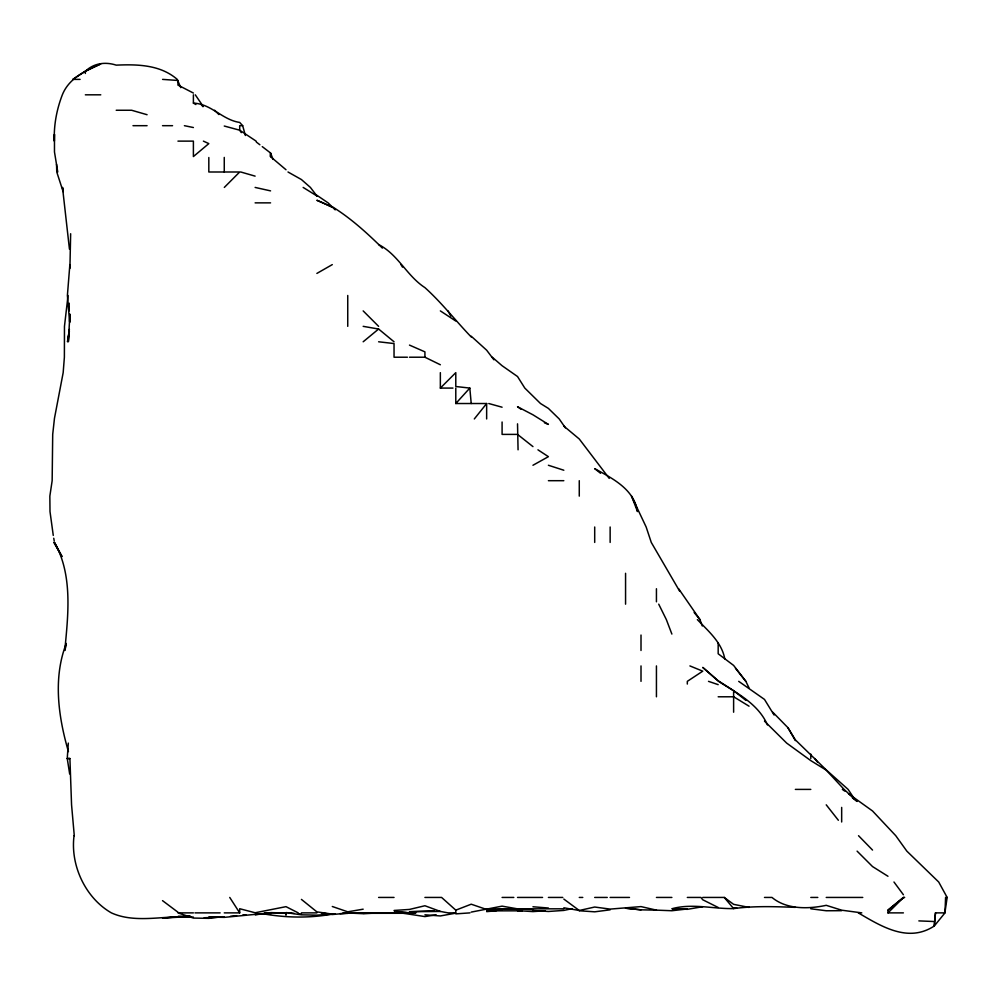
<?xml version="1.0" encoding="UTF-8"?>
<svg xmlns="http://www.w3.org/2000/svg" width="997" height="997" viewBox="0 0 997 997"><rect width="100%" height="100%" fill="white"/><g stroke="black" fill="none" stroke-linecap="round" stroke-linejoin="round"><path stroke-width="1.5" d="M69.167 310.902L69.204 303.188M69.84 321.732L69.915 314.055L68.344 341.784L69.354 330.979M70.65 233.734L69.915 268.417M74.052 835.698C70.176 865.259 85.443 898.023 111.377 912.878C132.763 922.611 158.124 916.978 181.043 916.729M68.307 743.089L67.248 758.53L69.665 773.959M848.497 793.737L872.537 810.972L895.755 835.698L906.846 851.139L938.7 882.009L947.15 897.437L944.894 912.878L935.485 912.878L934.276 926.001C908.093 943.212 881.311 926.338 858.28 912.878M69.852 264.604L67.397 295.473L69.566 321.707M69.391 329.434L67.509 341.784L69.192 331.64M68.045 295.473L64.469 326.343L64.381 357.213L63.172 372.654L54.474 418.304L52.704 434.393L52.156 480.691L49.85 496.132L50 511.561L53.265 535.414M947.15 897.437L945.58 897.437L944.982 912.878L934.276 926.001L935.485 912.878M66.313 644.872L64.78 650.48C68.157 614.738 72.931 574.945 54.474 542.43L62.026 556.588L53.776 542.43M66.288 643.464C52.853 678.072 58.337 716.855 68.432 751.613M72.681 79.386L85.343 71.286L100.772 63.945C85.393 70.588 68.992 78.202 62.337 94.815C56.655 109.545 53.726 125.31 54.324 141.125L54.474 134.308L54.474 151.943L57.751 171.995M474.31 418.952L486.648 403.523L455.791 403.523L455.791 388.082M455.791 403.523L469.811 388.082L455.791 386.512L455.791 372.654L440.35 388.082L440.35 372.654M224.313 187.424L239.691 171.995L208.822 171.995L208.822 157.514M887.966 912.878L903.407 897.599L904.64 897.437L903.407 897.437L887.966 910.161L887.966 912.878L903.407 912.878M363.17 341.784L378.611 329.035L394.039 341.784M887.966 910.161L903.407 897.599M85.343 71.286C93.855 63.11 105.308 61.602 116.213 65.141C137.412 64.219 160.305 64.68 177.242 79.386L180.793 87.649M316.872 273.427L332.3 264.604M532.959 465.263L548.4 456.676L537.956 449.821M424.921 897.437L441.596 897.437L455.791 910.149L471.22 904.204L486.648 909.488L528.335 908.778M563.828 907.793L579.269 910.485L594.698 907.033L610.139 909.102L641.009 906.597L656.437 910.136L671.878 910.735L687.319 908.965L673.424 908.778M471.22 912.093L502.089 906.148L517.53 908.853L532.959 909.738M572.253 908.641L563.828 910.423L548.4 911.47L532.959 910.46M455.791 913.152L440.35 915.944L424.921 914.81M363.17 909.177L347.741 911.819L332.3 906.497M702.748 906.709L687.319 909.326L671.878 908.753C692.03 903.132 712.942 908.952 733.618 908.603C754.206 905.824 774.694 906.609 795.357 907.357M436.138 914.81L424.921 916.579L400.707 912.878L405.094 913.028M301.43 899.406L316.872 911.856L332.3 914.124C309.257 918.274 285.815 917.851 262.847 913.726M610.139 909.825L594.698 911.819L579.269 910.76M222.717 916.692L208.822 918.349L193.393 918.075L177.952 912.878M522.154 910.822L486.648 910.859M230.432 916.305L236.613 915.682M347.741 913.127L332.3 914.523L321.258 912.878M242.782 915.034L245.873 914.76M486.648 911.632L495.92 910.822M733.618 908.08L736.708 907.818M744.423 907.158L749.046 906.759M486.648 911.171L502.089 909.887L491.284 910.498M502.089 908.952L522.154 908.766L486.648 909.488M455.791 913.875L469.961 912.878M224.263 916.978L204.186 917.751M332.3 914.124L316.872 915.146L301.43 914.835L287.871 912.878M394.039 910.46L409.48 909.426L424.921 905.75L440.35 911.432L448.052 912.878L455.791 912.878L455.791 910.149M545.309 910.772L532.959 911.594L517.53 910.635L520.621 910.435M377.065 912.978L363.17 913.701L343.105 912.766M434.181 910.735L409.48 911.719L440.35 911.432M218.081 916.742L208.822 917.09L224.263 917.365L270.561 912.878L255.12 914.648L270.561 913.302L264.392 913.165M187.212 916.542L190.302 916.455M332.3 913.863L335.391 913.763M340.027 913.626L347.741 913.389M377.065 912.94L363.17 913.314L404.844 913.277M190.302 916.38L177.952 916.492L190.302 916.567L162.523 918.075L177.952 916.829L193.393 917.103M563.828 908.815L517.53 908.853M841.667 910.685L826.226 910.76L810.798 908.778M347.741 912.878L415.911 912.878L394.039 912.292L409.48 912.791M73.155 79.386L80.096 79.386M85.343 94.815L100.772 94.815M116.213 110.256L131.641 110.256L147.082 114.717M132.987 125.684L147.082 125.684M162.523 125.684L172.556 125.684M245.387 135.505L242.67 125.684L239.691 125.684L239.691 130.196L241.299 132.626M177.952 141.125L193.393 141.125L193.393 156.554L208.822 143.618L203.4 141.125M286.002 169.752L270.424 156.554L270.561 153.002L262.248 146.609M255.12 202.865L270.561 202.865M407.437 357.213L394.039 357.213L394.039 343.554L378.611 341.784M409.48 357.213L424.921 357.213L440.35 364.765M440.35 388.082L452.95 388.082M548.4 480.691L563.828 480.691M718.176 696.791L733.555 696.791M69.915 758.53L67.248 758.53L69.915 758.53L71.56 804.828L74.277 835.698M795.357 789.4L810.798 789.4M378.611 897.437L394.039 897.437M502.089 897.437L513.816 897.437M517.53 897.437L542.567 897.437M548.4 897.437L562.769 897.437M579.269 897.437L582.784 897.437M594.698 897.437L607.248 897.437M610.139 897.437L629.493 897.437M656.437 897.437L671.878 897.437M687.319 897.437L700.916 897.437L702.748 899.768L718.176 907.469M702.748 897.437L724.258 897.437L733.618 904.341L749.046 907.42M764.487 897.437L771.977 897.437C786.608 909.675 808.442 909.102 826.226 905.326L841.667 910.186L861.782 912.878M810.798 897.437L817.802 897.437M826.226 897.437L862.766 897.437M179.373 912.878L193.393 912.878M194.976 912.878L220.138 912.878M224.263 912.878L239.691 912.878L239.691 908.716L255.12 912.766L286.002 906.659L298.228 912.878M285.379 912.878L286.002 914.86L285.379 912.878L270.561 912.679L286.002 912.878M301.43 912.878L316.872 912.878M641.009 909.837L625.568 908.205L641.009 909.837L656.437 910.136M918.848 920.892L934.276 921.527M162.586 79.386L177.952 80.47L177.952 85.081L193.393 93.045M532.959 906.772L548.4 908.018M397.13 911.781L406.39 912.529M264.392 913.763L270.561 914.299L264.392 913.726M294.314 913.402L286.002 912.579M298.589 913.8L301.43 914.062M363.17 326.343L378.611 329.035M184.395 125.684L193.393 127.529M255.12 187.424L270.561 190.876M193.393 94.815L193.393 103.102C211.489 103.9 222.319 119.914 239.691 122.432L242.67 125.684M224.263 126.033L239.691 130.196L256.117 141.125M488.779 403.523L502.089 407.212M240.763 171.995L255.12 176.133M548.4 465.263L563.828 470.235M708.506 681.35L718.176 684.64M689.912 665.921L702.748 671.168L687.319 681.35L687.319 684.054M544.412 422.778L548.4 424.41L532.959 414.802L517.53 406.739L521.095 409.281M409.48 345.099L424.921 351.866L424.921 357.213M287.996 171.995L301.43 179.547L310.403 187.424L316.872 195.923L316.872 195.262L328.075 202.865L335.204 209.869M193.393 103.102L195.873 104.535M378.611 244.564C398.077 254.36 406.776 275.857 424.921 287.622C441.746 302.764 455.492 320.623 471.22 336.961M733.692 696.791L749.046 706.188M303.15 187.424L316.872 195.923M887.966 876.263L872.537 866.567L857.096 851.139M738.702 681.35L764.487 699.42L774.083 715.023M440.35 310.902L455.791 321.046M332.3 206.753C350.77 218.193 366.983 232.949 382.387 248.103M842.365 789.4L844.82 791.132M563.828 899.07L579.269 910.485M162.523 900.64L177.952 912.218M256.316 142.035L259.881 144.777M852.348 797.762L857.096 801.426L844.098 789.4L826.226 770.133L810.798 760.624L786.658 743.089L764.487 721.118M563.828 426.105L579.269 438.992L609.242 478.398M600.543 473.276L594.698 468.64C612.557 478.523 633.992 489.004 637.494 511.561L631.55 496.132L646.156 527.002L651.278 542.43L679.717 591.308M532.959 446.606L517.53 434.393L502.089 434.393L502.089 422.005M471.22 336.213L486.648 350.196L493.901 359.78M492.256 357.213L502.089 365.725L517.53 376.53L524.808 388.082L540.511 403.523L548.4 408.409L559.217 418.952L565.361 427.813M745.98 700.455L733.618 690.659L718.176 680.739L702.748 667.404L718.538 681.35C736.795 693.052 758.43 703.932 767.428 724.931M854.653 799.282L848.123 789.4L826.226 769.908L795.357 739.861L787.904 727.66L772.775 712.219M363.17 310.902L378.611 326.343M214.617 110.256L218.904 114.555M858.529 835.698L872.537 850.067M697.352 619.611C708.369 631.151 721.753 642.367 724.794 658.905M724.258 897.437L733.618 908.603M694.136 612.482L699.969 619.611L702.287 625.979M201.033 104.311L202.939 106.691M735.499 668.289L745.856 681.35L749.046 687.918M826.226 804.828L838.365 820.269M745.856 681.35L733.618 665.423L718.176 653.77L718.176 642.866M893.973 882.009L903.407 894.758M814.848 758.53L817.478 762.094M678.633 588.741L699.969 619.611M195.287 94.815L203.176 106.392M229.746 897.437L239.691 912.878M400.981 264.604L402.526 267.146M787.904 727.66L795.357 740.597M448.002 310.902L450.831 316.049M658.718 604.17L666.357 619.611L671.878 634.067M63.123 191.636L56.767 171.995L56.542 164.268M63.247 190.228L62.512 187.424L69.454 249.163M53.751 538.23L54.237 541.035M273.053 159.358L270.561 153.002L270.561 156.629M469.811 388.082L471.22 403.523M518.066 449.821L517.53 423.837M69.915 316.211L69.94 322.006M841.667 807.408L841.667 821.989M810.798 754.093L810.798 758.53M733.618 691.831L733.618 712.219M656.437 588.741L656.437 601.802M656.437 665.921L656.437 696.791M641.009 635.039L641.009 650.48M641.009 665.921L641.009 681.35M625.568 573.3L625.568 604.17M610.139 527.002L610.139 542.43M594.698 527.002L594.698 542.43M579.269 480.691L579.269 496.132M486.648 403.523L486.648 418.952M347.741 295.473L347.741 326.343M224.263 157.414L224.263 171.995M85.343 71.261L85.343 73.454M323.053 202.865L316.872 200.272L332.3 207.177L323.053 202.865"/></g></svg>
